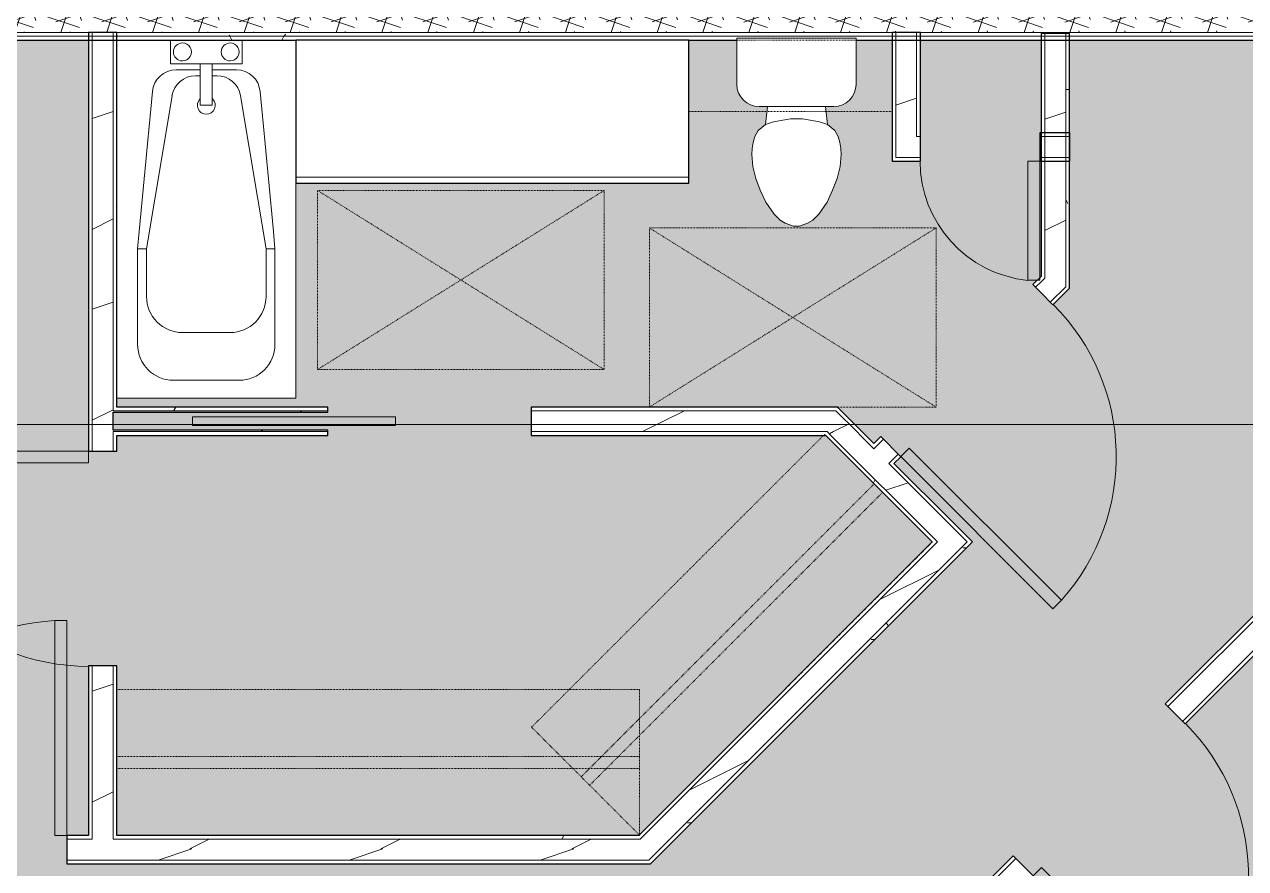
# Model space of a CAD drawing. Header units: inches. Extents: x -4830 to -235, y 9551 to 12852.
# Drawn here: x -3674.5 to -3470, y 10206.8 to 10348.2 of the extents above; entities that cross this region are included whole.
import ezdxf

# ---------------------------------------------------------------- set-up
doc = ezdxf.new("R2010")
doc.units = ezdxf.units.IN
doc.header["$MEASUREMENT"] = 0
doc.linetypes.add('Dash', pattern=[0.25, 0.125, -0.125])
for name, color, linetype, lineweight in [('0-1', 7, 'Continuous', 5), ('0-2', 7, 'Continuous', 9), ('A-AREA-PATT-2', 254, 'Continuous', 9), ('A-DOOR-1', 7, 'Continuous', 9), ('A-DOOR-2', 50, 'Continuous', 13), ('A-GENM-HDLN-1', 7, 'Dash', 9), ('A-WALL-1', 250, 'Continuous', 25), ('A-WALL-2', 7, 'Continuous', 9), ('A-WALL-PATT-1', 7, 'Continuous', 9), ('A-WALL-PATT-2', 8, 'Continuous', 9), ('A-WALL-PATT-3', 253, 'Continuous', 9), ('G-ANNO-SYMB-2', 111, 'Continuous', 9), ('I-WALL-1', 250, 'Continuous', 25), ('P-SANR-FIXT-1', 7, 'Continuous', 9), ('Q-CASE-1', 250, 'Continuous', 25), ('Q-CASE-2', 7, 'Continuous', 9), ('Q-CASE-HDLN-1', 7, 'Dash', 9)]:
    doc.layers.add(name, color=color, linetype=linetype, lineweight=lineweight)
pattern_1 = [(0, (0, 0), (61.44, 15.36), [2.534, -43.546, 2.534, -43.546, -245.76]), (0, (0, 0), (61.44, 15.36), [-92.16, 2.534, -89.626, 2.534, -43.546, -107.52]), (0, (0, 0), (61.44, 15.36), [-230.4, 2.534, -28.186, 2.534, -74.266]), (120, (23.04, 7.68), (-44.02215, 45.5286), [2.534, -43.546, 2.534, -43.546, -245.76]), (120, (23.04, 7.68), (-44.02215, 45.5286), [-92.16, 2.534, -89.626, 2.534, -43.546, -107.52]), (120, (23.04, 7.68), (-44.02215, 45.5286), [-230.4, 2.534, -28.186, 2.534, -74.266]), (240, (30.72, 38.4), (-17.41785, -60.8886), [2.534, -43.546, 2.534, -43.546, -245.76]), (240, (30.72, 38.4), (-17.41785, -60.8886), [-92.16, 2.534, -89.626, 2.534, -43.546, -107.52]), (240, (30.72, 38.4), (-17.41785, -60.8886), [-230.4, 2.534, -28.186, 2.534, -74.266])]
pattern_2 = [(216.87, (12.795, 31.987), (95.9612857, 63.9749714), [15.994, -143.942]), (206.565, (31.987, 22.391), (-31.986981, -31.986924), [35.763, -35.763]), (198.435, (31.987, 6.397), (-63.974746, -31.987128), [20.231, -80.922])]

# ---------------------------------------------------------------- blocks, each defined once
blk = doc.blocks.new('Single-Flush - 36_ x 84_-1372839-FLOOR PLAN - 3RD FLOOR')
at = {"layer": 'A-DOOR-1'}
blk.add_arc((18, 2.37), 36.07, 93.1789, 180, dxfattribs=at)
at = {"layer": 'A-DOOR-2'}
for p, q in [((16, 2.37), (16, 38.39)), ((18, 38.39), (16, 38.39)), ((18, 2.37), (18, 38.39)), ((18, 2.37), (16, 2.37))]:
    blk.add_line(p, q, dxfattribs=at)
blk = doc.blocks.new('Bath Tub - Maestro - 60_x30_-1352617-FLOOR PLAN - 3RD FLOOR')
at = {"layer": 'P-SANR-FIXT-1'}
for p, q in [((60, 30), (24, 30)), ((60, 0), (60, 30)), ((35, 25), (9.35, 20.74)), ((35, 26.5), (51, 26.5)), ((35, 26.5), (35, 25)), ((43, 25), (35, 25)), ((4, 21), (0, 21)), ((4, 16), (4, 21)), ((57, 20.5), (57, 9.5)), ((5, 16), (5, 20.04)), ((49, 11), (49, 19)), ((6, 16.8), (6, 16)), ((4, 14), (4, 16)), ((4, 16), (10.94, 16)), ((10.94, 14), (10.94, 16)), ((4, 9), (4, 14)), ((10.94, 14), (4, 14)), ((5, 9.96), (5, 14)), ((6, 14), (6, 13.2)), ((0, 9), (4, 9)), ((9.35, 9.26), (35, 5)), ((35, 3.5), (35, 5)), ((35, 5), (43, 5)), ((51, 3.5), (35, 3.5))]:
    blk.add_line(p, q, dxfattribs=at)
at = {"layer": 'P-SANR-FIXT-1', "flags": 128}
for points in [[(8.63, 24.03), (11.56, 24.3), (14.49, 24.58), (17.42, 24.85), (20.35, 25.13), (23.28, 25.4), (26.21, 25.68), (29.14, 25.95), (32.07, 26.23), (35, 26.5)], [(35, 3.5), (32.07, 3.77), (29.14, 4.05), (26.21, 4.32), (23.28, 4.6), (20.35, 4.87), (17.42, 5.15), (14.49, 5.42), (11.56, 5.7), (8.63, 5.97)]]:
    blk.add_lwpolyline(points, dxfattribs=at)
at = {"layer": 'P-SANR-FIXT-1'}
for centre, radius, start, end in [((43, 19), 6, 360, 90), ((51, 20.5), 6, 360, 90), ((9, 20.04), 4, 95.3558, 180), ((2, 19), 1.5, 360, 180), ((10, 16.8), 4, 99.4223, 180), ((2, 19), 1.5, 180, 360), ((10.94, 15), 1.5, 360, 135), ((10.94, 15), 1.5, 225, 360), ((2, 11), 1.5, 360, 180), ((10, 13.2), 4, 180, 260.5777), ((2, 11), 1.5, 180, 360), ((43, 11), 6, 270, 0), ((9, 9.96), 4, 180, 264.6442), ((51, 9.5), 6, 270, 360)]:
    blk.add_arc(centre, radius, start, end, dxfattribs=at)
blk = doc.blocks.new('Toilet-Domestic-3D - Toilet-Domestic-3D-1372870-FLOOR PLAN - 3RD FLOOR')
at = {"layer": 'P-SANR-FIXT-1'}
for p, q in [((-3.74, 10), (-2.74, 11)), ((-2.74, 11), (-1.87, 11.5)), ((-1.87, 11.5), (-0.5, 12)), ((-0.5, 12), (0.5, 12)), ((0.5, 12), (1.87, 11.5)), ((1.87, 11.5), (2.74, 11)), ((2.74, 11), (3.74, 10)), ((-5.13, 8), (-3.74, 10)), ((3.74, 10), (5.13, 8)), ((-6.06, 6), (-5.13, 8)), ((5.13, 8), (6.06, 6)), ((-6.79, 4), (-6.06, 6)), ((6.06, 6), (6.79, 4)), ((-7.33, 1.99), (-6.79, 4)), ((6.79, 4), (7.33, 1.99)), ((-7.5, 0), (-7.33, 1.99)), ((7.33, 1.99), (7.5, 0)), ((-7.41, -1), (-7.5, 0)), ((-7.24, -2), (-7.41, -1)), ((-6.97, -3), (-7.24, -2)), ((7.24, -2), (6.97, -3)), ((7.41, -1), (7.24, -2)), ((7.5, 0), (7.41, -1)), ((-6.4, -4), (-6.97, -3)), ((-5.21, -5), (-6.4, -4)), ((6.4, -4), (5.21, -5)), ((6.97, -3), (6.4, -4)), ((-3.84, -5.5), (-5.21, -5)), ((-4.86, -8.02), (-5.21, -5)), ((-1, -6), (-3.84, -5.5)), ((1, -6), (-1, -6)), ((3.84, -5.5), (1, -6)), ((5.21, -5), (3.84, -5.5)), ((4.86, -8.02), (5.21, -5)), ((6.25, -8.02), (-6.25, -8.02)), ((-9.98, -11.75), (-9.98, -19.48)), ((9.98, -19.48), (9.98, -11.75)), ((-9.98, -19.48), (9.98, -19.48))]:
    blk.add_line(p, q, dxfattribs=at)
for centre, start, end in [((-6.25, -11.75), 90, 180), ((6.25, -11.75), 0, 90)]:
    blk.add_arc(centre, 3.73, start, end, dxfattribs=at)
blk = doc.blocks.new('OD_CW_Upper Cabinet - OD_CW_Upper Cabinet-1867009-FLOOR PLAN - 3RD FLOOR')
at = {"layer": 'Q-CASE-HDLN-1'}
for p, q in [((34.74, 24), (0.74, 24)), ((0.74, 24), (0.74, 12)), ((34.74, 12), (34.74, 24)), ((0.74, 12), (34.74, 12))]:
    blk.add_line(p, q, dxfattribs=at)
blk = doc.blocks.new('OD_CW_Base Cabinet - OD_CW_Base Cabinet-1834232-FLOOR PLAN - 3RD FLOOR')
at = {"layer": 'Q-CASE-1'}
for p, q in [((66.57, 24), (0.74, 24)), ((0.74, 24), (0.74, 0)), ((66.57, 0), (66.57, 24)), ((0.74, 0), (66.57, 0))]:
    blk.add_line(p, q, dxfattribs=at)
at = {"layer": 'Q-CASE-2'}
for p, q in [((0.74, 1), (0.74, 24)), ((0.74, 24), (66.57, 24)), ((66.57, 24), (66.57, 1)), ((0.74, 0), (0.74, 1)), ((0.74, 1), (66.57, 1)), ((66.57, 1), (0.74, 1)), ((66.57, 0), (0.74, 0)), ((66.57, 1), (66.57, 0))]:
    blk.add_line(p, q, dxfattribs=at)
blk = doc.blocks.new('Pocket_Door_2385 - 34_ x 80_-1722045-FLOOR PLAN - 3RD FLOOR')
at = {"layer": 'A-DOOR-2'}
for p, q in [((-39.67, 0.75), (-39.67, -0.75)), ((-5.67, 0.75), (-39.67, 0.75)), ((-5.67, -0.75), (-5.67, 0.75)), ((-39.67, -0.75), (-5.67, -0.75))]:
    blk.add_line(p, q, dxfattribs=at)
blk = doc.blocks.new('OD_CW_Closet - OD_CW_Closet-1898209-FLOOR PLAN - 3RD FLOOR')
at = {"layer": 'Q-CASE-HDLN-1'}
for p, q in [((70.13, 24), (0.74, 24)), ((0.74, 24), (0.74, -1.51)), ((70.13, -1.51), (70.13, 24)), ((0.74, 12.24), (70.13, 12.24)), ((0.74, 10.24), (70.13, 10.24)), ((0.74, -1.51), (70.13, -1.51))]:
    blk.add_line(p, q, dxfattribs=at)
blk = doc.blocks.new('OD_CW_Closet - OD_CW_Closet-1898139-FLOOR PLAN - 3RD FLOOR')
at = {"layer": 'Q-CASE-HDLN-1'}
for p, q in [((88.29, 24), (0.74, 24)), ((0.74, 24), (0.74, -0.45)), ((88.29, -0.45), (88.29, 24)), ((0.74, 12.78), (88.29, 12.78)), ((0.74, 10.78), (88.29, 10.78)), ((0.74, -0.45), (88.29, -0.45))]:
    blk.add_line(p, q, dxfattribs=at)
blk = doc.blocks.new('ADA Clearances - 30_x48_-1721104-FLOOR PLAN - 3RD FLOOR')
at = {"layer": 'A-GENM-HDLN-1'}
for p, q in [((15, 24), (-15, -24)), ((-15, 24), (15, -24)), ((-15, -24), (-15, 24)), ((-15, 24), (15, 24)), ((15, 24), (15, -24)), ((15, -24), (-15, -24))]:
    blk.add_line(p, q, dxfattribs=at)
blk = doc.blocks.new('ADA Clearances - 30_x48_-V1-FLOOR PLAN - 3RD FLOOR')
at = {"layer": 'A-GENM-HDLN-1'}
for p, q in [((15, 24), (-15, -24)), ((-15, 24), (15, -24)), ((-15, 24), (15, 24)), ((15, 24), (15, -24)), ((-15, -24), (-15, -7.49)), ((15, -24), (-15, -24))]:
    blk.add_line(p, q, dxfattribs=at)
blk = doc.blocks.new('Single-Flush - CLOSET-1720256-FLOOR PLAN - 3RD FLOOR')
at = {"layer": 'A-DOOR-1'}
blk.add_arc((10, -2.38), 20.07, 180, 264.2799, dxfattribs=at)
at = {"layer": 'A-DOOR-2'}
for p, q in [((8, -2.38), (8, -22.34)), ((10, -2.38), (8, -2.38)), ((10, -2.38), (10, -22.34)), ((10, -22.34), (8, -22.34))]:
    blk.add_line(p, q, dxfattribs=at)
blk = doc.blocks.new('CTR - 1st Phase - Unit Layouts_rvt-1-FLOOR PLAN - 3RD FLOOR')
at = {"layer": 'A-WALL-PATT-1'}
h = blk.add_hatch(dxfattribs=at)
h.set_pattern_fill('FP_1', color=256, style=0, pattern_type=2)
h.set_pattern_definition(pattern_1)
h.paths.add_polyline_path([(-3659.08, 10211.71), (-3659.08, 10240.74), (-3659.7, 10240.74), (-3659.7, 10211.71)], flags=0)
h.paths.add_polyline_path([(-3659.7, 10276.74), (-3659.08, 10276.74), (-3659.08, 10279.99), (-3659.7, 10279.99), (-3659.7, 10279.36)], flags=0)
h.paths.add_polyline_path([(-3659.7, 10283.49), (-3659.08, 10283.49), (-3659.08, 10345.59), (-3659.7, 10345.59), (-3659.7, 10285.59)], flags=0)
h = blk.add_hatch(dxfattribs=at)
h.set_pattern_fill('FP_1', color=256, style=0, pattern_type=2)
h.set_pattern_definition(pattern_1)
h.paths.add_polyline_path([(-3500.17, 10303.39), (-3499.55, 10304.01), (-3499.57, 10345.59), (-3500.17, 10345.59), (-3500.17, 10304.01)], flags=0)
h = blk.add_hatch(dxfattribs=at)
h.set_pattern_fill('FP_1', color=256, style=0, pattern_type=2)
h.set_pattern_definition(pattern_1)
h.paths.add_polyline_path([(-3655.22, 10283.49), (-3623.7, 10283.49), (-3623.7, 10284.11), (-3659.08, 10284.11), (-3659.08, 10283.49), (-3655.49, 10283.49)], flags=0)
h.paths.add_polyline_path([(-3565.54, 10283.49), (-3537.76, 10283.49), (-3538.39, 10284.11), (-3589.7, 10284.11), (-3589.7, 10283.49)], flags=0)
h = blk.add_hatch(dxfattribs=at)
h.set_pattern_fill('FP_1', color=256, style=0, pattern_type=2)
h.set_pattern_definition(pattern_1)
h.paths.add_polyline_path([(-3522.5, 10261.51), (-3522.06, 10261.95), (-3539.47, 10279.36), (-3540.35, 10279.36), (-3530.38, 10269.39)], flags=0)
h = blk.add_hatch(dxfattribs=at)
h.set_pattern_fill('FP_1', color=256, style=0, pattern_type=2)
h.set_pattern_definition(pattern_1)
h.paths.add_polyline_path([(-3529.91, 10187.1), (-3508.54, 10208.48), (-3508.98, 10208.92), (-3529.91, 10187.98), (-3529.91, 10187.36)], flags=0)
h.paths.add_polyline_path([(-3483.08, 10233.93), (-3446.02, 10270.99), (-3446.02, 10271.87), (-3483.52, 10234.37)], flags=0)
h = blk.add_hatch(dxfattribs=at)
h.set_pattern_fill('FP_1', color=256, style=0, pattern_type=2)
h.set_pattern_definition(pattern_1)
h.paths.add_polyline_path([(-3569.96, 10207.59), (-3569.7, 10207.59), (-3515.78, 10261.51), (-3516.23, 10261.95), (-3570.59, 10207.59)], flags=0)
h = blk.add_hatch(dxfattribs=at)
h.set_pattern_fill('FP_1', color=256, style=0, pattern_type=2)
h.set_pattern_definition(pattern_1)
h.paths.add_polyline_path([(-3703.45, 10211.71), (-3703.45, 10212.34), (-3852.47, 10212.34), (-3852.47, 10211.71), (-3706.02, 10211.71)], flags=0)
h.paths.add_polyline_path([(-3663.83, 10211.71), (-3663.83, 10212.34), (-3667.45, 10212.34), (-3667.45, 10211.71), (-3663.84, 10211.71)], flags=0)
h = blk.add_hatch(dxfattribs=at)
h.set_pattern_fill('FP_1', color=256, style=0, pattern_type=2)
h.set_pattern_definition(pattern_1)
h.paths.add_polyline_path([(-3615.42, 10211.71), (-3572.3, 10211.71), (-3571.67, 10212.34), (-3659.08, 10212.34), (-3659.08, 10211.71), (-3635.78, 10211.71)], flags=0)
at = {"layer": 'A-WALL-PATT-2'}
h = blk.add_hatch(dxfattribs=at)
h.set_pattern_fill('FP_2', color=256, style=0, pattern_type=2)
h.set_pattern_definition(pattern_2)
h.paths.add_polyline_path([(-3663.2, 10208.21), (-3659.7, 10208.22), (-3659.7, 10240.74), (-3663.2, 10240.74), (-3663.2, 10208.25)], flags=0)
h.paths.add_polyline_path([(-3659.7, 10276.74), (-3659.7, 10345.59), (-3663.2, 10345.59), (-3663.2, 10276.74)], flags=0)
h = blk.add_hatch(dxfattribs=at)
h.set_pattern_fill('FP_2', color=256, style=0, pattern_type=2)
h.set_pattern_definition(pattern_2)
h.paths.add_polyline_path([(-3528.63, 10325.93), (-3525.13, 10325.93), (-3525.13, 10345.59), (-3528.63, 10345.59)], flags=0)
h = blk.add_hatch(dxfattribs=at)
h.set_pattern_fill('FP_2', color=256, style=0, pattern_type=2)
h.set_pattern_definition(pattern_2)
h.paths.add_polyline_path([(-3502.76, 10301.69), (-3500.17, 10304.27), (-3500.17, 10345.59), (-3503.67, 10345.59), (-3503.67, 10302.61)], flags=0)
h = blk.add_hatch(dxfattribs=at)
h.set_pattern_fill('FP_2', color=256, style=0, pattern_type=2)
h.set_pattern_definition(pattern_2)
h.paths.add_polyline_path([(-3659.7, 10279.99), (-3623.7, 10279.99), (-3623.7, 10280.24), (-3659.7, 10280.24)], flags=0)
h.paths.add_polyline_path([(-3539.47, 10279.99), (-3535.15, 10279.99), (-3538.65, 10283.49), (-3589.7, 10283.49), (-3589.7, 10279.99), (-3540.1, 10279.99)], flags=0)
h.paths.add_polyline_path([(-3633.38, 10283.24), (-3623.7, 10283.24), (-3623.7, 10283.49), (-3659.7, 10283.49), (-3659.7, 10283.24), (-3634.34, 10283.24)], flags=0)
h = blk.add_hatch(dxfattribs=at)
h.set_pattern_fill('FP_2', color=256, style=0, pattern_type=2)
h.set_pattern_definition(pattern_2)
h.paths.add_polyline_path([(-3521.62, 10261.51), (-3519.14, 10263.98), (-3535.15, 10279.99), (-3540.1, 10279.99), (-3522.06, 10261.95)], flags=0)
h = blk.add_hatch(dxfattribs=at)
h.set_pattern_fill('FP_2', color=256, style=0, pattern_type=2)
h.set_pattern_definition(pattern_2)
h.paths.add_polyline_path([(-3526.41, 10185.65), (-3506.06, 10206), (-3508.54, 10208.48), (-3526.41, 10190.6), (-3526.41, 10186.28)], flags=0)
h.paths.add_polyline_path([(-3480.6, 10231.46), (-3445.4, 10266.7), (-3445.4, 10271.61), (-3483.08, 10233.93)], flags=0)
h = blk.add_hatch(dxfattribs=at)
h.set_pattern_fill('FP_2', color=256, style=0, pattern_type=2)
h.set_pattern_definition(pattern_2)
h.paths.add_polyline_path([(-3574.91, 10208.21), (-3569.96, 10208.21), (-3516.67, 10261.51), (-3519.16, 10263.96), (-3572.3, 10210.83)], flags=0)
h = blk.add_hatch(dxfattribs=at)
h.set_pattern_fill('FP_2', color=256, style=0, pattern_type=2)
h.set_pattern_definition(pattern_2)
h.paths.add_polyline_path([(-3703.45, 10208.21), (-3703.45, 10211.71), (-3852.47, 10211.71), (-3852.47, 10208.21), (-3706.02, 10208.21)], flags=0)
h.paths.add_polyline_path([(-3663.2, 10208.21), (-3663.2, 10211.71), (-3667.45, 10211.71), (-3667.45, 10208.21), (-3663.83, 10208.21)], flags=0)
h = blk.add_hatch(dxfattribs=at)
h.set_pattern_fill('FP_2', color=256, style=0, pattern_type=2)
h.set_pattern_definition(pattern_2)
h.paths.add_polyline_path([(-3575.8, 10208.21), (-3574.91, 10208.21), (-3571.41, 10211.71), (-3659.7, 10211.71), (-3659.7, 10208.21), (-3635.78, 10208.21)], flags=0)
at = {"layer": 'A-WALL-1'}
for p, q in [((-3663.83, 10346.84), (-3663.83, 10276.74)), ((-3659.08, 10346.84), (-3663.83, 10346.84)), ((-3659.08, 10284.11), (-3659.08, 10346.84)), ((-3524.5, 10346.84), (-3529.25, 10346.84)), ((-3529.25, 10346.84), (-3529.25, 10325.31)), ((-3524.5, 10330.06), (-3524.5, 10346.84)), ((-3504.3, 10346.7), (-3504.3, 10305.98)), ((-3499.55, 10346.7), (-3504.3, 10346.7)), ((-3499.55, 10304.01), (-3499.55, 10346.7)), ((-3524.49, 10330.06), (-3524.5, 10330.06)), ((-3524.49, 10325.31), (-3524.49, 10330.06)), ((-3499.45, 10330.06), (-3504.49, 10330.06)), ((-3504.49, 10330.06), (-3504.49, 10325.31)), ((-3499.45, 10325.31), (-3499.45, 10330.06)), ((-3529.25, 10325.31), (-3528.63, 10325.31)), ((-3528.63, 10325.31), (-3524.5, 10325.31)), ((-3524.5, 10325.31), (-3524.49, 10325.31)), ((-3504.49, 10325.31), (-3499.45, 10325.31)), ((-3504.3, 10305.98), (-3505.67, 10304.61)), ((-3505.67, 10304.61), (-3504.3, 10303.23)), ((-3504.3, 10303.23), (-3502.31, 10301.25)), ((-3502.31, 10301.25), (-3499.55, 10304.01)), ((-3623.7, 10284.11), (-3659.08, 10284.11)), ((-3623.7, 10283.24), (-3623.7, 10284.11)), ((-3538.39, 10284.11), (-3589.7, 10284.11)), ((-3589.7, 10284.11), (-3589.7, 10279.36)), ((-3537.76, 10283.49), (-3538.39, 10284.11)), ((-3659.7, 10280.24), (-3659.7, 10283.24)), ((-3659.7, 10283.24), (-3659.08, 10283.24)), ((-3659.08, 10283.24), (-3623.7, 10283.24)), ((-3533.64, 10279.36), (-3537.76, 10283.49)), ((-3659.08, 10280.24), (-3659.7, 10280.24)), ((-3623.7, 10280.24), (-3659.08, 10280.24)), ((-3623.7, 10279.36), (-3623.7, 10280.24)), ((-3659.08, 10276.74), (-3659.08, 10279.36)), ((-3659.08, 10279.36), (-3623.7, 10279.36)), ((-3589.7, 10279.36), (-3540.35, 10279.36)), ((-3540.35, 10279.36), (-3522.5, 10261.51)), ((-3532.28, 10278), (-3533.64, 10279.36)), ((-3531.13, 10279.15), (-3532.28, 10278)), ((-3527.77, 10275.79), (-3531.13, 10279.15)), ((-3663.83, 10276.74), (-3659.08, 10276.74)), ((-3528.92, 10274.64), (-3527.77, 10275.79)), ((-3519.14, 10264.87), (-3528.92, 10274.64)), ((-3446.02, 10271.87), (-3483.52, 10234.37)), ((-3516.23, 10261.95), (-3519.14, 10264.87)), ((-3522.5, 10261.51), (-3571.67, 10212.34)), ((-3569.7, 10207.59), (-3515.78, 10261.51)), ((-3515.78, 10261.51), (-3516.23, 10261.95)), ((-3480.16, 10231.02), (-3463.28, 10247.89)), ((-3663.83, 10240.74), (-3663.83, 10212.34)), ((-3659.08, 10240.74), (-3663.83, 10240.74)), ((-3659.08, 10212.34), (-3659.08, 10240.74)), ((-3483.52, 10234.37), (-3480.16, 10231.02)), ((-3663.83, 10212.34), (-3667.45, 10212.34)), ((-3667.45, 10212.34), (-3667.45, 10207.59)), ((-3571.67, 10212.34), (-3659.08, 10212.34)), ((-3508.98, 10208.92), (-3525.79, 10192.11)), ((-3505.62, 10205.56), (-3508.98, 10208.92)), ((-3667.45, 10207.59), (-3663.83, 10207.59)), ((-3663.83, 10207.59), (-3663.2, 10207.59)), ((-3663.2, 10207.59), (-3659.08, 10207.59)), ((-3659.08, 10207.59), (-3576.42, 10207.59)), ((-3576.42, 10207.59), (-3570.59, 10207.59)), ((-3570.59, 10207.59), (-3569.7, 10207.59))]:
    blk.add_line(p, q, dxfattribs=at)
at = {"layer": 'A-WALL-2'}
for p, q in [((-3663.2, 10276.74), (-3663.2, 10346.84)), ((-3659.7, 10283.49), (-3659.7, 10346.84)), ((-3528.63, 10346.84), (-3528.63, 10325.93)), ((-3525.13, 10346.84), (-3525.13, 10329.43)), ((-3503.67, 10305.72), (-3503.67, 10346.7)), ((-3500.17, 10304.27), (-3500.17, 10346.7)), ((-3525.13, 10329.43), (-3524.5, 10329.43)), ((-3524.5, 10329.43), (-3525.13, 10329.43)), ((-3524.5, 10329.43), (-3524.49, 10329.43)), ((-3504.49, 10329.43), (-3499.45, 10329.43)), ((-3525.13, 10325.93), (-3528.63, 10325.93)), ((-3524.5, 10325.93), (-3525.13, 10325.93)), ((-3524.5, 10325.93), (-3524.49, 10325.93)), ((-3504.49, 10325.93), (-3499.45, 10325.93)), ((-3505.23, 10304.17), (-3504.3, 10305.1)), ((-3503.67, 10305.72), (-3504.3, 10305.1)), ((-3500.17, 10304.27), (-3502.76, 10301.69)), ((-3659.08, 10283.49), (-3659.7, 10283.49)), ((-3659.08, 10283.49), (-3623.7, 10283.49)), ((-3589.7, 10283.49), (-3538.65, 10283.49)), ((-3538.65, 10283.49), (-3535.15, 10279.99)), ((-3659.7, 10276.74), (-3659.7, 10279.99)), ((-3659.08, 10279.99), (-3659.7, 10279.99)), ((-3659.08, 10279.99), (-3623.7, 10279.99)), ((-3589.7, 10279.99), (-3540.1, 10279.99)), ((-3540.1, 10279.99), (-3539.47, 10279.36)), ((-3535.15, 10279.99), (-3534.52, 10279.36)), ((-3539.47, 10279.36), (-3522.06, 10261.95)), ((-3534.52, 10279.36), (-3532.28, 10277.12)), ((-3531.83, 10277.56), (-3530.69, 10278.71)), ((-3532.28, 10277.12), (-3531.83, 10277.56)), ((-3529.36, 10275.09), (-3528.21, 10276.23)), ((-3529.8, 10274.64), (-3529.36, 10275.09)), ((-3529.8, 10274.64), (-3519.58, 10264.43)), ((-3446.02, 10270.99), (-3483.08, 10233.93)), ((-3519.58, 10264.43), (-3519.14, 10263.98)), ((-3519.14, 10263.98), (-3516.67, 10261.51)), ((-3571.41, 10211.71), (-3521.62, 10261.51)), ((-3569.96, 10208.21), (-3516.67, 10261.51)), ((-3522.06, 10261.95), (-3521.62, 10261.51)), ((-3463.28, 10248.78), (-3480.6, 10231.46)), ((-3663.2, 10211.71), (-3663.2, 10240.74)), ((-3659.7, 10211.71), (-3659.7, 10240.74)), ((-3667.45, 10211.71), (-3663.83, 10211.71)), ((-3663.2, 10211.71), (-3663.83, 10211.71)), ((-3659.08, 10211.71), (-3659.7, 10211.71)), ((-3572.3, 10211.71), (-3659.08, 10211.71)), ((-3571.41, 10211.71), (-3572.3, 10211.71)), ((-3508.54, 10208.48), (-3525.79, 10191.23)), ((-3667.45, 10208.21), (-3663.83, 10208.21)), ((-3663.2, 10208.21), (-3663.83, 10208.21)), ((-3659.7, 10208.21), (-3663.2, 10208.21)), ((-3659.08, 10208.21), (-3659.7, 10208.21)), ((-3575.8, 10208.21), (-3659.08, 10208.21)), ((-3574.91, 10208.21), (-3575.8, 10208.21)), ((-3569.96, 10208.21), (-3574.91, 10208.21))]:
    blk.add_line(p, q, dxfattribs=at)
at = {"layer": '0-2'}
for name, p, rotation in [('Bath Tub - Maestro - 60_x30_-1352617-FLOOR PLAN - 3RD FLOOR', (-3659.08, 10345.59), 270.0000000000172), ('Toilet-Domestic-3D - Toilet-Domestic-3D-1372870-FLOOR PLAN - 3RD FLOOR', (-3545.25, 10326.41), 180), ('ADA Clearances - 30_x48_-1721104-FLOOR PLAN - 3RD FLOOR', (-3601.45, 10305.39), 90.0000000000052), ('ADA Clearances - 30_x48_-V1-FLOOR PLAN - 3RD FLOOR', (-3545.88, 10299.11), 90.00000000000244), ('Single-Flush - 36_ x 84_-1372839-FLOOR PLAN - 3RD FLOOR', (-3516.72, 10290.2), 225.0000000000024), ('OD_CW_Closet - OD_CW_Closet-1898209-FLOOR PLAN - 3RD FLOOR', (-3538.95, 10279), 225.0000000000065), ('Single-Flush - 36_ x 84_-1372839-FLOOR PLAN - 3RD FLOOR', (-3661.45, 10258.74), 90.00000000000318), ('OD_CW_Closet - OD_CW_Closet-1898139-FLOOR PLAN - 3RD FLOOR', (-3570.79, 10236.34), 180), ('Single-Flush - 36_ x 84_-1372839-FLOOR PLAN - 3RD FLOOR', (-3494.57, 10219.97), 225.000000000005)]:
    blk.add_blockref(name, p, dxfattribs=dict(at, rotation=rotation))
for name, p in [('OD_CW_Base Cabinet - OD_CW_Base Cabinet-1834232-FLOOR PLAN - 3RD FLOOR', (-3629.82, 10321.59)), ('OD_CW_Upper Cabinet - OD_CW_Upper Cabinet-1867009-FLOOR PLAN - 3RD FLOOR', (-3563.99, 10321.59)), ('Single-Flush - CLOSET-1720256-FLOOR PLAN - 3RD FLOOR', (-3514.49, 10327.68)), ('Pocket_Door_2385 - 34_ x 80_-1722045-FLOOR PLAN - 3RD FLOOR', (-3606.7, 10281.74)), ('Single-Flush - 36_ x 84_-1372839-FLOOR PLAN - 3RD FLOOR', (-3685.45, 10209.96))]:
    blk.add_blockref(name, p, dxfattribs=at)
blk = doc.blocks.new('CTR - 1st Phase - Common Walls_rvt-1-FLOOR PLAN - 3RD FLOOR')
at = {"layer": 'A-AREA-PATT-2'}
h = blk.add_hatch(color=256, dxfattribs=at)
h.paths.add_polyline_path([(-3488.23, 9984.63), (-3484.91, 9984.63), (-3484.91, 9985.19), (-3482.91, 9985.19), (-3482.91, 9989.06), (-3482.54, 9989.06), (-3482.54, 9985.69), (-3444.51, 9985.69), (-3444.51, 9989.06), (-3405.74, 9989.06), (-3405.74, 9985.69), (-3367.71, 9985.69), (-3367.71, 9989.06), (-3341.72, 9989.06), (-3341.72, 10229.52), (-3373.9, 10229.52), (-3373.9, 10234.27), (-3365.72, 10234.27), (-3365.72, 10304.19), (-3341.72, 10304.19), (-3341.72, 10312.21), (-3349.45, 10312.21), (-3350.41, 10312.34), (-3351.31, 10312.71), (-3352.08, 10313.3), (-3352.68, 10314.08), (-3353.05, 10314.97), (-3353.18, 10315.94), (-3353.18, 10317.33), (-3356.2, 10316.98), (-3357.2, 10315.79), (-3358.2, 10315.22), (-3359.71, 10314.86), (-3361.2, 10314.69), (-3363.19, 10314.86), (-3365.72, 10315.59), (-3367.2, 10316.13), (-3369.2, 10317.06), (-3371.2, 10318.45), (-3372.2, 10319.45), (-3372.8, 10320.6), (-3373.2, 10321.69), (-3373.2, 10322.69), (-3372.7, 10324.06), (-3372.2, 10324.93), (-3371.2, 10325.93), (-3369.2, 10327.32), (-3367.2, 10328.25), (-3365.2, 10328.98), (-3363.19, 10329.51), (-3361.2, 10329.69), (-3359.71, 10329.51), (-3359.2, 10329.42), (-3358.2, 10329.16), (-3357.2, 10328.59), (-3356.2, 10327.4), (-3353.18, 10327.05), (-3353.18, 10328.44), (-3353.05, 10329.4), (-3352.68, 10330.3), (-3352.08, 10331.07), (-3351.31, 10331.67), (-3350.41, 10332.04), (-3349.45, 10332.16), (-3341.72, 10332.16), (-3341.72, 10340.19), (-3346.47, 10340.19), (-3346.47, 10344.94), (-3341.72, 10344.94), (-3341.72, 10376.14), (-3371.77, 10376.14), (-3371.77, 10344.94), (-3366.47, 10344.94), (-3366.47, 10340.19), (-3376.52, 10340.19), (-3376.52, 10376.14), (-3412.52, 10376.14), (-3412.52, 10266.19), (-3417.27, 10266.19), (-3417.27, 10268.11), (-3441.27, 10268.11), (-3441.27, 10262.98), (-3415.27, 10262.98), (-3415.27, 10237.98), (-3441.27, 10237.98), (-3441.27, 10234.27), (-3417.27, 10234.27), (-3417.27, 10236.19), (-3412.52, 10236.19), (-3412.52, 10234.27), (-3409.9, 10234.27), (-3409.9, 10229.52), (-3444.91, 10229.52), (-3463.28, 10247.89), (-3480.16, 10231.02), (-3483.52, 10234.37), (-3446.02, 10271.87), (-3446.02, 10275.91), (-3446.77, 10275.91), (-3446.77, 10278.41), (-3446.02, 10278.41), (-3446.02, 10309.66), (-3444.65, 10309.66), (-3444.65, 10338.66), (-3446.02, 10338.66), (-3446.02, 10338.91), (-3446.77, 10338.91), (-3446.77, 10341.41), (-3446.02, 10341.41), (-3446.02, 10345.59), (-3499.55, 10345.59), (-3499.55, 10330.06), (-3499.45, 10330.06), (-3499.45, 10325.31), (-3499.55, 10325.31), (-3499.55, 10304.01), (-3502.31, 10301.25), (-3505.67, 10304.61), (-3504.3, 10305.98), (-3504.3, 10325.31), (-3504.49, 10325.31), (-3504.49, 10330.06), (-3504.3, 10330.06), (-3504.3, 10345.59), (-3524.5, 10345.59), (-3524.5, 10325.31), (-3529.25, 10325.31), (-3529.25, 10345.59), (-3535.28, 10345.59), (-3535.28, 10338.16), (-3535.4, 10337.2), (-3535.78, 10336.3), (-3536.37, 10335.53), (-3537.14, 10334.94), (-3538.04, 10334.56), (-3539.63, 10334.44), (-3540.39, 10334.44), (-3540.04, 10331.41), (-3538.85, 10330.41), (-3538.28, 10329.41), (-3537.93, 10327.9), (-3537.75, 10326.41), (-3537.93, 10324.42), (-3538.46, 10322.41), (-3539.47, 10319.82), (-3540.35, 10318.08), (-3541.51, 10316.41), (-3542.51, 10315.41), (-3543.38, 10314.91), (-3544.75, 10314.41), (-3545.75, 10314.41), (-3547.13, 10314.91), (-3547.99, 10315.41), (-3548.99, 10316.41), (-3550.38, 10318.41), (-3551.38, 10320.6), (-3552.04, 10322.41), (-3552.58, 10324.42), (-3552.75, 10326.41), (-3552.58, 10327.9), (-3552.49, 10328.41), (-3552.22, 10329.41), (-3551.65, 10330.41), (-3550.46, 10331.41), (-3550.11, 10334.44), (-3551.5, 10334.44), (-3552.47, 10334.56), (-3553.37, 10334.94), (-3554.14, 10335.53), (-3554.73, 10336.3), (-3555.1, 10337.2), (-3555.23, 10338.16), (-3555.23, 10345.59), (-3563.25, 10345.59), (-3563.25, 10321.59), (-3629.08, 10321.59), (-3629.08, 10285.59), (-3659.08, 10285.59), (-3659.08, 10284.11), (-3623.7, 10284.11), (-3623.7, 10283.24), (-3659.7, 10283.23), (-3659.7, 10280.24), (-3623.7, 10280.24), (-3623.7, 10279.36), (-3659.08, 10279.36), (-3659.08, 10276.74), (-3663.83, 10276.74), (-3663.83, 10345.59), (-3709.91, 10345.59), (-3709.91, 10265.59), (-3787.91, 10265.59), (-3787.91, 10345.59), (-3851.85, 10345.59), (-3851.85, 10319.41), (-3855.22, 10319.41), (-3855.22, 10281.39), (-3851.85, 10281.39), (-3851.85, 10281.01), (-3855.22, 10281.01), (-3855.22, 10242.99), (-3851.85, 10242.98), (-3851.85, 10212.34), (-3703.45, 10212.34), (-3703.45, 10207.59), (-3851.85, 10207.59), (-3851.85, 10204.21), (-3855.22, 10204.21), (-3855.22, 10166.19), (-3851.85, 10166.19), (-3851.85, 10165.81), (-3855.22, 10165.81), (-3855.22, 10127.79), (-3851.85, 10127.79), (-3851.85, 10089.2), (-3853.72, 10089.2), (-3853.72, 10087.89), (-3856.47, 10087.89), (-3856.47, 10087.11), (-3853.72, 10087.11), (-3853.72, 9987.19), (-3751.71, 9987.19), (-3751.71, 9989.06), (-3712.75, 9989.06), (-3712.75, 9985.69), (-3674.72, 9985.69), (-3674.72, 9989.06), (-3674.54, 9989.06), (-3674.54, 9985.69), (-3636.51, 9985.69), (-3636.51, 9989.06), (-3597.74, 9989.06), (-3597.74, 9985.69), (-3559.71, 9985.69), (-3559.71, 9989.06), (-3554.54, 9989.06), (-3554.54, 10123.84), (-3562.54, 10123.84), (-3562.54, 10159.59), (-3554.54, 10159.59), (-3554.54, 10164.34), (-3530.54, 10164.34), (-3530.54, 10187.36), (-3508.98, 10208.92), (-3505.62, 10205.56), (-3508.18, 10203), (-3487.57, 10182.39), (-3487.57, 10171.74), (-3486.82, 10171.74), (-3486.82, 10169.24), (-3487.57, 10169.24), (-3487.57, 10137.99), (-3488.95, 10137.99), (-3488.95, 10108.99), (-3487.57, 10108.99), (-3487.57, 10108.74), (-3486.82, 10108.74), (-3486.82, 10103.74), (-3487.57, 10103.74), (-3487.57, 10078.49), (-3488.95, 10078.49), (-3488.95, 10055.49), (-3487.57, 10055.49), (-3487.57, 10055.24), (-3486.82, 10055.24), (-3486.82, 10052.74), (-3487.57, 10052.74), (-3487.57, 9988.44), (-3492.32, 9988.44), (-3492.32, 10016.24), (-3493.95, 10016.24), (-3493.95, 10020.99), (-3492.32, 10020.99), (-3492.32, 10052.74), (-3493.07, 10052.74), (-3493.07, 10055.24), (-3492.32, 10055.24), (-3492.32, 10055.49), (-3490.32, 10055.49), (-3490.32, 10080.49), (-3488.95, 10080.49), (-3488.95, 10103.49), (-3492.32, 10103.49), (-3492.32, 10103.74), (-3493.07, 10103.74), (-3493.07, 10108.74), (-3492.32, 10108.74), (-3492.32, 10108.99), (-3490.32, 10108.99), (-3490.32, 10139.99), (-3488.95, 10139.99), (-3488.95, 10168.99), (-3492.32, 10168.99), (-3492.32, 10169.24), (-3493.07, 10169.24), (-3493.07, 10171.74), (-3492.32, 10171.74), (-3492.32, 10180.42), (-3511.54, 10199.64), (-3525.79, 10185.39), (-3525.79, 10020.99), (-3523.95, 10020.99), (-3523.95, 10016.24), (-3525.79, 10016.24), (-3525.79, 9989.06), (-3523.54, 9989.06), (-3523.54, 10013.31), (-3513.85, 10013.35), (-3513.79, 10013.81), (-3513.72, 10013.81), (-3513.72, 10013.31), (-3497.18, 10013.35), (-3497.1, 10013.81), (-3496.65, 10013.81), (-3496.65, 10013.31), (-3495.54, 10013.31), (-3495.54, 9988.06), (-3520.94, 9988.06), (-3520.94, 9985.19), (-3518.94, 9985.19), (-3518.94, 9984.63), (-3491.61, 9984.63)], flags=0)
h.paths.add_polyline_path([(-3728.01, 9990.92), (-3799.01, 9990.92), (-3799.01, 10007.04), (-3781.01, 10007.04), (-3781.01, 10003.04), (-3745.01, 10003.04), (-3745.01, 10007.04), (-3727.01, 10007.04), (-3727.01, 9990.92)], flags=0)
h.paths.add_polyline_path([(-3345.61, 9999.98), (-3361.45, 9999.98), (-3361.45, 10017.98), (-3343.45, 10017.98), (-3343.45, 9999.98)], flags=0)
h.paths.add_polyline_path([(-3846.56, 10003.99), (-3850.56, 10003.99), (-3850.56, 10051.99), (-3815.56, 10051.99), (-3815.56, 10045.99), (-3814.56, 10045.99), (-3814.56, 10009.99), (-3815.56, 10009.99), (-3815.56, 10003.99), (-3846.51, 10003.99)], flags=0)
h.paths.add_polyline_path([(-3342.95, 10021.98), (-3422.95, 10021.98), (-3422.95, 10099.98), (-3342.95, 10099.98), (-3342.95, 10057.48)], flags=0)
h.paths.add_polyline_path([(-3596.54, 10031.06), (-3632.54, 10031.06), (-3632.54, 10044.78), (-3641.31, 10044.78), (-3641.31, 10061.28), (-3632.54, 10061.28), (-3632.54, 10072.78), (-3641.31, 10072.78), (-3641.31, 10089.28), (-3632.54, 10089.28), (-3632.54, 10104), (-3641.31, 10104), (-3641.31, 10120.5), (-3632.54, 10120.5), (-3632.54, 10132), (-3641.31, 10132), (-3641.31, 10148.5), (-3632.54, 10148.5), (-3632.54, 10159.59), (-3596.54, 10159.59), (-3596.54, 10096.33), (-3594.3, 10096.27), (-3594.16, 10096.13), (-3594.14, 10095.23), (-3593.91, 10095.23), (-3593.91, 10092.61), (-3593.66, 10092.61), (-3593.66, 10092.02), (-3593.91, 10092.02), (-3593.91, 10091.43), (-3593.66, 10091.43), (-3593.66, 10090.84), (-3593.91, 10090.84), (-3593.91, 10090.25), (-3593.66, 10090.16), (-3593.66, 10089.66), (-3593.91, 10089.66), (-3593.91, 10089.07), (-3593.66, 10089.07), (-3593.66, 10088.48), (-3593.91, 10088.48), (-3593.91, 10078.99), (-3593.66, 10078.99), (-3593.66, 10077.28), (-3593.91, 10077.28), (-3593.91, 10073.42), (-3594.16, 10073.42), (-3594.16, 10072.52), (-3594.36, 10072.33), (-3596.54, 10072.33), (-3596.54, 10064.56)], flags=0)
h.paths.add_polyline_path([(-3751.71, 10055.32), (-3795.5, 10055.32), (-3795.5, 10056.32), (-3801.5, 10056.32), (-3801.5, 10091.32), (-3717.5, 10091.32), (-3717.5, 10056.32), (-3723.5, 10056.32), (-3723.5, 10055.32), (-3746.51, 10055.32)], flags=0)
h.paths.add_polyline_path([(-3343.45, 10101.91), (-3361.45, 10101.91), (-3361.45, 10119.91), (-3343.45, 10119.91), (-3343.45, 10115.77)], flags=0)
h.paths.add_polyline_path([(-3532.54, 10123.84), (-3530.54, 10123.84), (-3530.54, 10159.59), (-3532.54, 10159.59), (-3532.54, 10158.21)], flags=0)
h.paths.add_polyline_path([(-3571.41, 10207.59), (-3667.45, 10207.59), (-3667.45, 10212.34), (-3663.83, 10212.34), (-3663.83, 10240.74), (-3659.08, 10240.74), (-3659.08, 10212.34), (-3571.67, 10212.34), (-3522.5, 10261.51), (-3540.35, 10279.36), (-3589.7, 10279.36), (-3589.7, 10284.11), (-3538.39, 10284.11), (-3532.28, 10278), (-3531.13, 10279.15), (-3527.77, 10275.79), (-3528.92, 10274.64), (-3515.78, 10261.51), (-3569.7, 10207.59), (-3570.59, 10207.59)], flags=0)
h.paths.add_polyline_path([(-3446.02, 10237.35), (-3446.02, 10265.15), (-3459.92, 10251.25), (-3448.78, 10240.1)], flags=0)
h.paths.add_polyline_path([(-3425.06, 10272.86), (-3417.27, 10272.86), (-3417.27, 10345.59), (-3441.27, 10345.59), (-3441.27, 10341.41), (-3440.52, 10341.41), (-3440.52, 10338.91), (-3441.27, 10338.91), (-3441.27, 10338.66), (-3443.27, 10338.66), (-3443.27, 10307.66), (-3444.65, 10307.66), (-3444.65, 10278.66), (-3441.27, 10278.66), (-3441.27, 10278.41), (-3440.52, 10278.41), (-3440.52, 10275.91), (-3441.27, 10275.91), (-3441.27, 10272.86), (-3431.18, 10272.86)], flags=0)
h.paths.add_polyline_path([(-3687.91, 10327.09), (-3705.91, 10327.09), (-3705.91, 10345.09), (-3687.91, 10345.09)], flags=0)
h.paths.add_polyline_path([(-3789.84, 10327.09), (-3807.84, 10327.09), (-3807.84, 10345.09), (-3789.84, 10345.09), (-3789.84, 10344.89)], flags=0)
at = {"layer": 'A-WALL-PATT-1'}
h = blk.add_hatch(dxfattribs=at)
h.set_pattern_fill('FP_1', color=256, style=0, pattern_type=2)
h.set_pattern_definition(pattern_1)
h.paths.add_polyline_path([(-3600.66, 10346.21), (-3417.27, 10346.22), (-3417.24, 10346.83), (-3852.47, 10346.84), (-3852.47, 10346.21), (-3635.78, 10346.21)], flags=0)
h = blk.add_hatch(dxfattribs=at)
h.set_pattern_fill('FP_1', color=256, style=0, pattern_type=2)
h.set_pattern_definition(pattern_1)
h.paths.add_polyline_path([(-3565.54, 10345.59), (-3555.23, 10345.59), (-3555.23, 10345.89), (-3535.28, 10345.89), (-3535.28, 10345.59), (-3417.27, 10345.59), (-3417.27, 10346.21), (-3852.47, 10346.2), (-3852.47, 10345.59), (-3600.66, 10345.59)], flags=0)
at = {"layer": 'A-WALL-PATT-3'}
h = blk.add_hatch(dxfattribs=at)
h.set_pattern_fill('FP_34', color=256, style=0, pattern_type=2)
h.set_pattern_definition([(161.57, (0.96, 0.96), (-7.6802237, -0.0009796), [0, -54.643, 6.067, 0]), (18.43, (-0.96, 0.96), (-7.6802237, 0.0009796), [0, -54.643, 6.067, 0]), (108.43, (0.96, 0.96), (3.8382953, -19.2013653), [18.211, -42.499]), (71.57, (-0.96, 0.96), (3.8382953, 19.2013653), [18.211, -42.499])])
h.paths.add_polyline_path([(-3425.06, 10346.84), (-3417.27, 10346.84), (-3417.27, 10350.34), (-3852.47, 10350.34), (-3852.47, 10346.84), (-3495.3, 10346.84)], flags=0)
at = {"layer": 'A-WALL-2'}
for p, q in [((-3418.52, 10346.84), (-3852.47, 10346.84)), ((-3418.52, 10346.21), (-3852.47, 10346.21))]:
    blk.add_line(p, q, dxfattribs=at)
at = {"layer": 'I-WALL-1'}
for p, q in [((-3709.91, 10345.59), (-3629.08, 10345.59)), ((-3563.25, 10345.59), (-3555.23, 10345.59)), ((-3535.28, 10345.59), (-3418.52, 10345.59))]:
    blk.add_line(p, q, dxfattribs=at)

msp = doc.modelspace()

# ---------------------------------------------------------------- linework, layer by layer
at = {"layer": 'G-ANNO-SYMB-2'}
msp.add_line((-350.57, 10281.19), (-4107.51, 10281.19), dxfattribs=at)

# ---------------------------------------------------------------- block references
at = {"layer": '0-1'}
for name in ['CTR - 1st Phase - Common Walls_rvt-1-FLOOR PLAN - 3RD FLOOR', 'CTR - 1st Phase - Unit Layouts_rvt-1-FLOOR PLAN - 3RD FLOOR']:
    msp.add_blockref(name, (0, 0), dxfattribs=at)

doc.saveas('drawing.dxf')
